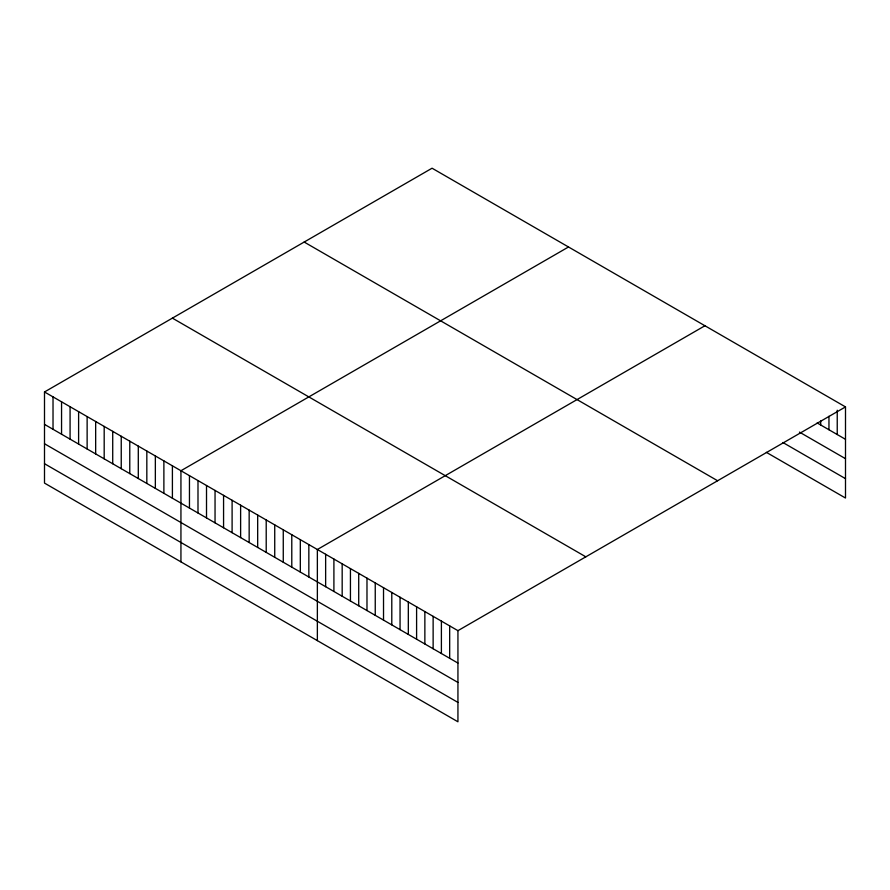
<?xml version="1.0" encoding="UTF-8"?>
<svg xmlns="http://www.w3.org/2000/svg" width="890" height="890" viewBox="0 0 890 890"><rect width="100%" height="100%" fill="white"/><g stroke="black" fill="none" stroke-linecap="round" stroke-linejoin="round"><path stroke-width="1.33" d="M44.5 391.967L457.938 630.665L457.938 721.79L44.5 483.092L44.5 391.967L432.062 168.21L845.5 406.908L845.5 498.033L766.357 452.343M568.499 246.986L180.937 470.743L180.937 561.857M704.936 325.751L317.363 549.508L317.363 640.633M457.938 630.665L845.5 406.908M817.154 422.939L845.5 439.315M799.431 432.095L845.5 458.684M782.889 442.508L845.5 478.653M304.169 242.047L717.607 480.745M172.393 318.13L585.831 556.828M44.5 424.374L457.938 663.072M44.5 443.754L457.938 682.441M44.5 463.712L457.938 702.41M837.234 410.234L837.234 434.531M828.957 416.264L828.957 429.759M820.691 420.937L820.691 424.986M449.673 625.893L449.673 658.289M441.396 621.12L441.396 653.516M433.13 616.347L433.13 648.743M424.864 611.575L424.864 643.971M416.598 606.791L416.598 639.198M408.321 602.018L408.321 634.425M400.055 597.246L400.055 629.653M391.789 592.473L391.789 624.88M383.523 587.7L383.523 620.107M375.246 582.928L375.246 615.324M366.98 578.155L366.98 610.551M358.714 573.383L358.714 605.779M350.438 568.599L350.438 601.006M342.172 563.826L342.172 596.233M333.906 559.053L333.906 591.461M325.64 554.281L325.64 586.688M308.841 544.58L308.841 576.987M300.319 539.663L300.319 572.07M291.786 534.734L291.786 567.141M283.265 529.817L283.265 562.224M274.732 524.889L274.732 557.296M266.21 519.971L266.21 552.367M257.677 515.043L257.677 547.45M249.156 510.126L249.156 542.522M240.623 505.197L240.623 537.605M232.101 500.28L232.101 532.676M223.568 495.352L223.568 527.759M215.046 490.435L215.046 522.831M206.513 485.506L206.513 517.913M197.992 480.589L197.992 512.985M189.459 475.661L189.459 508.068M172.404 465.815L172.404 498.222M163.882 460.898L163.882 493.294M155.349 455.969L155.349 488.376M146.828 451.052L146.828 483.448M138.295 446.124L138.295 478.531M129.773 441.195L129.773 473.602M121.24 436.278L121.24 468.685M112.718 431.35L112.718 463.757M104.186 426.432L104.186 458.84M95.664 421.504L95.664 453.911M87.131 416.587L87.131 448.983M78.609 411.658L78.609 444.066M70.076 406.741L70.076 439.137M61.555 401.813L61.555 434.22M53.022 396.896L53.022 429.291"/></g></svg>
